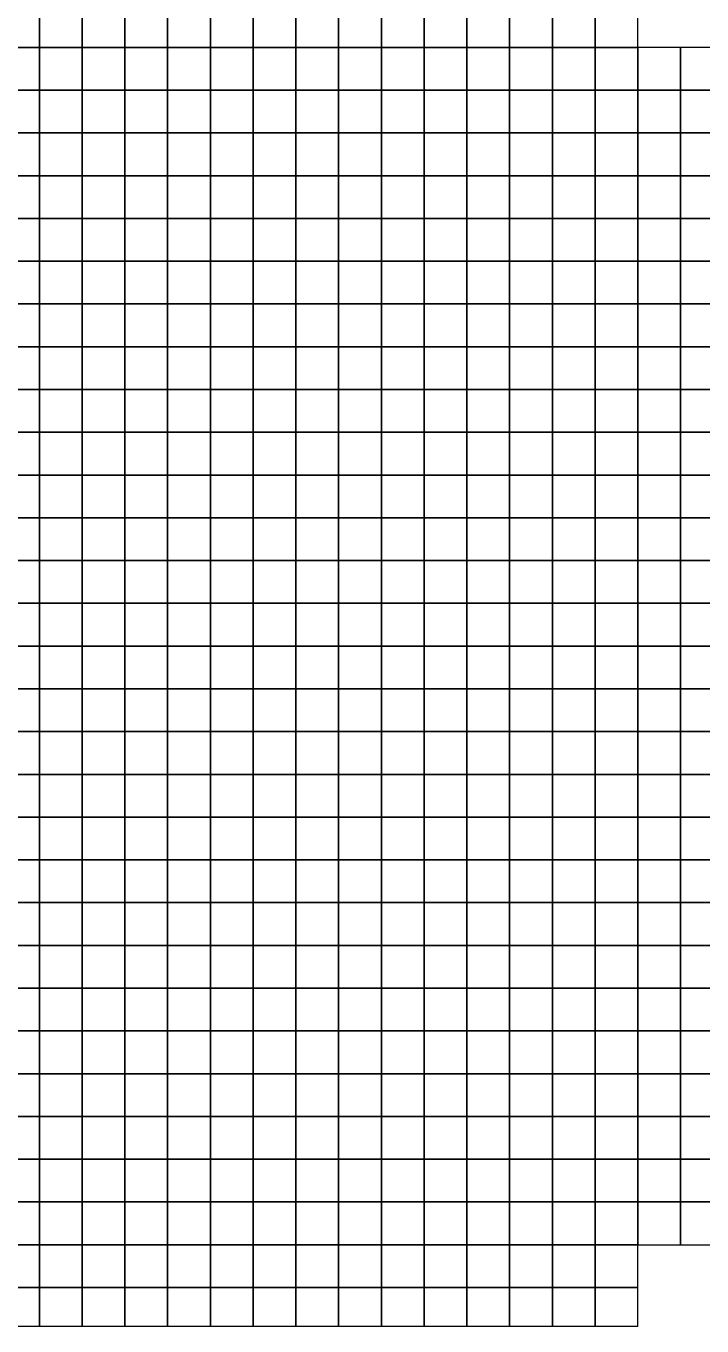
# Model space of a CAD drawing. Extents: x -2.8 to 74.5, y -0.2 to 18.4.
# Drawn here: x 2.91 to 6.07, y -0.18 to 5.9 of the extents above; entities that cross this region are included whole.
import ezdxf

# ---------------------------------------------------------------- set-up
doc = ezdxf.new("R2010")
doc.units = 0
doc.header["$MEASUREMENT"] = 0
doc.layers.add('layer_elements', color=7, linetype='Continuous')

msp = doc.modelspace()

# ---------------------------------------------------------------- linework, layer by layer
at = {"layer": 'layer_elements', "color": 171, "true_color": 0x8080ff}
for points in [[(2.77, 5.8), (2.97, 5.8), (2.97, 6), (2.77, 6)], [(2.97, 5.8), (3.17, 5.8), (3.17, 6), (2.97, 6)], [(3.17, 5.8), (3.37, 5.8), (3.37, 6), (3.17, 6)], [(3.37, 5.8), (3.57, 5.8), (3.57, 6), (3.37, 6)], [(3.57, 5.8), (3.77, 5.8), (3.77, 6), (3.57, 6)], [(3.77, 5.8), (3.97, 5.8), (3.97, 6), (3.77, 6)], [(3.97, 5.8), (4.17, 5.8), (4.17, 6), (3.97, 6)], [(4.17, 5.8), (4.37, 5.8), (4.37, 6), (4.17, 6)], [(4.37, 5.8), (4.57, 5.8), (4.57, 6), (4.37, 6)], [(4.57, 5.8), (4.77, 5.8), (4.77, 6), (4.57, 6)], [(4.77, 5.8), (4.97, 5.8), (4.97, 6), (4.77, 6)], [(4.97, 5.8), (5.17, 5.8), (5.17, 6), (4.97, 6)], [(5.17, 5.8), (5.37, 5.8), (5.37, 6), (5.17, 6)], [(5.37, 5.8), (5.57, 5.8, 0), (5.57, 6, 0), (5.37, 6)], [(5.57, 5.8, 0), (5.77, 5.8), (5.77, 6), (5.57, 6, 0)], [(2.77, 5.6), (2.97, 5.6), (2.97, 5.8), (2.77, 5.8)], [(2.97, 5.6), (3.17, 5.6), (3.17, 5.8), (2.97, 5.8)], [(3.17, 5.6), (3.37, 5.6), (3.37, 5.8), (3.17, 5.8)], [(3.37, 5.6), (3.57, 5.6), (3.57, 5.8), (3.37, 5.8)], [(3.57, 5.6), (3.77, 5.6), (3.77, 5.8), (3.57, 5.8)], [(3.77, 5.6), (3.97, 5.6), (3.97, 5.8), (3.77, 5.8)], [(3.97, 5.6), (4.17, 5.6), (4.17, 5.8), (3.97, 5.8)], [(4.17, 5.6), (4.37, 5.6), (4.37, 5.8), (4.17, 5.8)], [(4.37, 5.6), (4.57, 5.6), (4.57, 5.8), (4.37, 5.8)], [(4.57, 5.6), (4.77, 5.6), (4.77, 5.8), (4.57, 5.8)], [(4.77, 5.6), (4.97, 5.6), (4.97, 5.8), (4.77, 5.8)], [(4.97, 5.6), (5.17, 5.6), (5.17, 5.8), (4.97, 5.8)], [(5.17, 5.6), (5.37, 5.6), (5.37, 5.8), (5.17, 5.8)], [(5.97, 5.6, 0), (6.17, 5.6, 0), (6.17, 5.8), (5.97, 5.8)], [(2.77, 5.4), (2.97, 5.4), (2.97, 5.6), (2.77, 5.6)], [(2.97, 5.4), (3.17, 5.4), (3.17, 5.6), (2.97, 5.6)], [(3.17, 5.4), (3.37, 5.4), (3.37, 5.6), (3.17, 5.6)], [(3.37, 5.4), (3.57, 5.4), (3.57, 5.6), (3.37, 5.6)], [(3.57, 5.4), (3.77, 5.4), (3.77, 5.6), (3.57, 5.6)], [(3.77, 5.4), (3.97, 5.4), (3.97, 5.6), (3.77, 5.6)], [(3.97, 5.4), (4.17, 5.4), (4.17, 5.6), (3.97, 5.6)], [(4.17, 5.4), (4.37, 5.4), (4.37, 5.6), (4.17, 5.6)], [(4.37, 5.4), (4.57, 5.4), (4.57, 5.6), (4.37, 5.6)], [(4.57, 5.4), (4.77, 5.4), (4.77, 5.6), (4.57, 5.6)], [(4.77, 5.4), (4.97, 5.4), (4.97, 5.6), (4.77, 5.6)], [(4.97, 5.4), (5.17, 5.4), (5.17, 5.6), (4.97, 5.6)], [(5.77, 5.4), (5.97, 5.4), (5.97, 5.6, 0), (5.77, 5.6, 0)], [(5.97, 5.4), (6.17, 5.4), (6.17, 5.6, 0), (5.97, 5.6, 0)], [(2.77, 5.2), (2.97, 5.2), (2.97, 5.4), (2.77, 5.4)], [(2.97, 5.2), (3.17, 5.2), (3.17, 5.4), (2.97, 5.4)], [(3.17, 5.2), (3.37, 5.2), (3.37, 5.4), (3.17, 5.4)], [(3.37, 5.2), (3.57, 5.2), (3.57, 5.4), (3.37, 5.4)], [(3.57, 5.2), (3.77, 5.2), (3.77, 5.4), (3.57, 5.4)], [(3.77, 5.2), (3.97, 5.2), (3.97, 5.4), (3.77, 5.4)], [(3.97, 5.2), (4.17, 5.2), (4.17, 5.4), (3.97, 5.4)], [(4.17, 5.2), (4.37, 5.2), (4.37, 5.4), (4.17, 5.4)], [(4.37, 5.2), (4.57, 5.2), (4.57, 5.4), (4.37, 5.4)], [(4.57, 5.2), (4.77, 5.2), (4.77, 5.4), (4.57, 5.4)], [(4.77, 5.2), (4.97, 5.2), (4.97, 5.4), (4.77, 5.4)], [(4.97, 5.2), (5.17, 5.2), (5.17, 5.4), (4.97, 5.4)], [(5.17, 5.2), (5.37, 5.2), (5.37, 5.4), (5.17, 5.4)], [(5.37, 5.2), (5.57, 5.2), (5.57, 5.4), (5.37, 5.4)], [(5.57, 5.2), (5.77, 5.2), (5.77, 5.4), (5.57, 5.4)], [(5.77, 5.2), (5.97, 5.2), (5.97, 5.4), (5.77, 5.4)], [(5.97, 5.2), (6.17, 5.2), (6.17, 5.4), (5.97, 5.4)], [(2.77, 5), (2.97, 5), (2.97, 5.2), (2.77, 5.2)], [(2.97, 5), (3.17, 5), (3.17, 5.2), (2.97, 5.2)], [(3.17, 5), (3.37, 5), (3.37, 5.2), (3.17, 5.2)], [(3.37, 5), (3.57, 5), (3.57, 5.2), (3.37, 5.2)], [(3.57, 5), (3.77, 5), (3.77, 5.2), (3.57, 5.2)], [(3.77, 5), (3.97, 5), (3.97, 5.2), (3.77, 5.2)], [(3.97, 5), (4.17, 5), (4.17, 5.2), (3.97, 5.2)], [(4.17, 5), (4.37, 5), (4.37, 5.2), (4.17, 5.2)], [(4.37, 5), (4.57, 5), (4.57, 5.2), (4.37, 5.2)], [(4.57, 5), (4.77, 5), (4.77, 5.2), (4.57, 5.2)], [(4.77, 5), (4.97, 5), (4.97, 5.2), (4.77, 5.2)], [(4.97, 5), (5.17, 5), (5.17, 5.2), (4.97, 5.2)], [(5.17, 5), (5.37, 5), (5.37, 5.2), (5.17, 5.2)], [(5.37, 5), (5.57, 5), (5.57, 5.2), (5.37, 5.2)], [(5.57, 5), (5.77, 5), (5.77, 5.2), (5.57, 5.2)], [(5.77, 5), (5.97, 5), (5.97, 5.2), (5.77, 5.2)], [(5.97, 5), (6.17, 5), (6.17, 5.2), (5.97, 5.2)], [(2.77, 4.8), (2.97, 4.8), (2.97, 5), (2.77, 5)], [(2.97, 4.8), (3.17, 4.8), (3.17, 5), (2.97, 5)], [(3.17, 4.8), (3.37, 4.8), (3.37, 5), (3.17, 5)], [(3.37, 4.8), (3.57, 4.8), (3.57, 5), (3.37, 5)], [(3.57, 4.8), (3.77, 4.8), (3.77, 5), (3.57, 5)], [(3.77, 4.8), (3.97, 4.8), (3.97, 5), (3.77, 5)], [(3.97, 4.8), (4.17, 4.8), (4.17, 5), (3.97, 5)], [(4.17, 4.8), (4.37, 4.8), (4.37, 5), (4.17, 5)], [(4.37, 4.8), (4.57, 4.8), (4.57, 5), (4.37, 5)], [(4.57, 4.8), (4.77, 4.8), (4.77, 5), (4.57, 5)], [(4.77, 4.8), (4.97, 4.8), (4.97, 5), (4.77, 5)], [(4.97, 4.8), (5.17, 4.8), (5.17, 5), (4.97, 5)], [(5.17, 4.8), (5.37, 4.8), (5.37, 5), (5.17, 5)], [(5.37, 4.8), (5.57, 4.8), (5.57, 5), (5.37, 5)], [(5.57, 4.8), (5.77, 4.8), (5.77, 5), (5.57, 5)], [(5.77, 4.8), (5.97, 4.8), (5.97, 5), (5.77, 5)], [(5.97, 4.8), (6.17, 4.8), (6.17, 5), (5.97, 5)], [(2.77, 4.6), (2.97, 4.6), (2.97, 4.8), (2.77, 4.8)], [(2.97, 4.6), (3.17, 4.6), (3.17, 4.8), (2.97, 4.8)], [(3.17, 4.6), (3.37, 4.6), (3.37, 4.8), (3.17, 4.8)], [(3.37, 4.6), (3.57, 4.6), (3.57, 4.8), (3.37, 4.8)], [(3.57, 4.6), (3.77, 4.6), (3.77, 4.8), (3.57, 4.8)], [(3.77, 4.6), (3.97, 4.6), (3.97, 4.8), (3.77, 4.8)], [(3.97, 4.6), (4.17, 4.6), (4.17, 4.8), (3.97, 4.8)], [(4.17, 4.6), (4.37, 4.6), (4.37, 4.8), (4.17, 4.8)], [(4.37, 4.6), (4.57, 4.6), (4.57, 4.8), (4.37, 4.8)], [(4.57, 4.6), (4.77, 4.6), (4.77, 4.8), (4.57, 4.8)], [(4.77, 4.6), (4.97, 4.6), (4.97, 4.8), (4.77, 4.8)], [(4.97, 4.6), (5.17, 4.6), (5.17, 4.8), (4.97, 4.8)], [(5.17, 4.6), (5.37, 4.6), (5.37, 4.8), (5.17, 4.8)], [(5.37, 4.6), (5.57, 4.6), (5.57, 4.8), (5.37, 4.8)], [(5.57, 4.6), (5.77, 4.6), (5.77, 4.8), (5.57, 4.8)], [(5.77, 4.6), (5.97, 4.6), (5.97, 4.8), (5.77, 4.8)], [(5.97, 4.6), (6.17, 4.6), (6.17, 4.8), (5.97, 4.8)], [(2.77, 4.4), (2.97, 4.4), (2.97, 4.6), (2.77, 4.6)], [(2.97, 4.4), (3.17, 4.4), (3.17, 4.6), (2.97, 4.6)], [(3.17, 4.4), (3.37, 4.4), (3.37, 4.6), (3.17, 4.6)], [(3.37, 4.4), (3.57, 4.4), (3.57, 4.6), (3.37, 4.6)], [(3.57, 4.4), (3.77, 4.4), (3.77, 4.6), (3.57, 4.6)], [(3.77, 4.4), (3.97, 4.4), (3.97, 4.6), (3.77, 4.6)], [(3.97, 4.4), (4.17, 4.4), (4.17, 4.6), (3.97, 4.6)], [(4.17, 4.4), (4.37, 4.4), (4.37, 4.6), (4.17, 4.6)], [(4.37, 4.4), (4.57, 4.4), (4.57, 4.6), (4.37, 4.6)], [(4.57, 4.4), (4.77, 4.4), (4.77, 4.6), (4.57, 4.6)], [(4.77, 4.4), (4.97, 4.4), (4.97, 4.6), (4.77, 4.6)], [(4.97, 4.4), (5.17, 4.4), (5.17, 4.6), (4.97, 4.6)], [(5.17, 4.4), (5.37, 4.4), (5.37, 4.6), (5.17, 4.6)], [(5.37, 4.4), (5.57, 4.4), (5.57, 4.6), (5.37, 4.6)], [(5.57, 4.4), (5.77, 4.4), (5.77, 4.6), (5.57, 4.6)], [(5.77, 4.4), (5.97, 4.4), (5.97, 4.6), (5.77, 4.6)], [(5.97, 4.4), (6.17, 4.4), (6.17, 4.6), (5.97, 4.6)], [(2.77, 4.2), (2.97, 4.2), (2.97, 4.4), (2.77, 4.4)], [(2.97, 4.2), (3.17, 4.2), (3.17, 4.4), (2.97, 4.4)], [(3.17, 4.2), (3.37, 4.2), (3.37, 4.4), (3.17, 4.4)], [(3.37, 4.2), (3.57, 4.2), (3.57, 4.4), (3.37, 4.4)], [(3.57, 4.2), (3.77, 4.2), (3.77, 4.4), (3.57, 4.4)], [(3.77, 4.2), (3.97, 4.2), (3.97, 4.4), (3.77, 4.4)], [(3.97, 4.2), (4.17, 4.2), (4.17, 4.4), (3.97, 4.4)], [(4.17, 4.2), (4.37, 4.2), (4.37, 4.4), (4.17, 4.4)], [(4.37, 4.2), (4.57, 4.2), (4.57, 4.4), (4.37, 4.4)], [(4.57, 4.2), (4.77, 4.2), (4.77, 4.4), (4.57, 4.4)], [(4.77, 4.2), (4.97, 4.2), (4.97, 4.4), (4.77, 4.4)], [(4.97, 4.2), (5.17, 4.2), (5.17, 4.4), (4.97, 4.4)], [(5.17, 4.2), (5.37, 4.2), (5.37, 4.4), (5.17, 4.4)], [(5.37, 4.2), (5.57, 4.2), (5.57, 4.4), (5.37, 4.4)], [(5.57, 4.2), (5.77, 4.2), (5.77, 4.4), (5.57, 4.4)], [(5.77, 4.2), (5.97, 4.2), (5.97, 4.4), (5.77, 4.4)], [(5.97, 4.2), (6.17, 4.2), (6.17, 4.4), (5.97, 4.4)], [(2.77, 4), (2.97, 4), (2.97, 4.2), (2.77, 4.2)], [(2.97, 4), (3.17, 4), (3.17, 4.2), (2.97, 4.2)], [(3.17, 4), (3.37, 4), (3.37, 4.2), (3.17, 4.2)], [(3.37, 4), (3.57, 4), (3.57, 4.2), (3.37, 4.2)], [(3.57, 4), (3.77, 4), (3.77, 4.2), (3.57, 4.2)], [(3.77, 4), (3.97, 4), (3.97, 4.2), (3.77, 4.2)], [(3.97, 4), (4.17, 4), (4.17, 4.2), (3.97, 4.2)], [(4.17, 4), (4.37, 4), (4.37, 4.2), (4.17, 4.2)], [(4.37, 4), (4.57, 4), (4.57, 4.2), (4.37, 4.2)], [(4.57, 4), (4.77, 4), (4.77, 4.2), (4.57, 4.2)], [(4.77, 4), (4.97, 4), (4.97, 4.2), (4.77, 4.2)], [(4.97, 4), (5.17, 4), (5.17, 4.2), (4.97, 4.2)], [(5.17, 4), (5.37, 4), (5.37, 4.2), (5.17, 4.2)], [(5.37, 4), (5.57, 4), (5.57, 4.2), (5.37, 4.2)], [(5.57, 4), (5.77, 4), (5.77, 4.2), (5.57, 4.2)], [(5.77, 4), (5.97, 4), (5.97, 4.2), (5.77, 4.2)], [(5.97, 4), (6.17, 4), (6.17, 4.2), (5.97, 4.2)], [(2.77, 3.8), (2.97, 3.8), (2.97, 4), (2.77, 4)], [(2.97, 3.8), (3.17, 3.8), (3.17, 4), (2.97, 4)], [(3.17, 3.8), (3.37, 3.8), (3.37, 4), (3.17, 4)], [(3.37, 3.8), (3.57, 3.8), (3.57, 4), (3.37, 4)], [(3.57, 3.8), (3.77, 3.8), (3.77, 4), (3.57, 4)], [(3.77, 3.8), (3.97, 3.8), (3.97, 4), (3.77, 4)], [(3.97, 3.8), (4.17, 3.8), (4.17, 4), (3.97, 4)], [(4.17, 3.8), (4.37, 3.8), (4.37, 4), (4.17, 4)], [(4.37, 3.8), (4.57, 3.8), (4.57, 4), (4.37, 4)], [(4.57, 3.8), (4.77, 3.8), (4.77, 4), (4.57, 4)], [(4.77, 3.8), (4.97, 3.8), (4.97, 4), (4.77, 4)], [(4.97, 3.8), (5.17, 3.8), (5.17, 4), (4.97, 4)], [(5.17, 3.8), (5.37, 3.8), (5.37, 4), (5.17, 4)], [(5.37, 3.8), (5.57, 3.8), (5.57, 4), (5.37, 4)], [(5.57, 3.8), (5.77, 3.8), (5.77, 4), (5.57, 4)], [(5.77, 3.8), (5.97, 3.8), (5.97, 4), (5.77, 4)], [(5.97, 3.8), (6.17, 3.8), (6.17, 4), (5.97, 4)], [(2.77, 3.6), (2.97, 3.6), (2.97, 3.8), (2.77, 3.8)], [(2.97, 3.6), (3.17, 3.6), (3.17, 3.8), (2.97, 3.8)], [(3.17, 3.6), (3.37, 3.6), (3.37, 3.8), (3.17, 3.8)], [(3.37, 3.6), (3.57, 3.6), (3.57, 3.8), (3.37, 3.8)], [(3.57, 3.6), (3.77, 3.6), (3.77, 3.8), (3.57, 3.8)], [(3.77, 3.6), (3.97, 3.6), (3.97, 3.8), (3.77, 3.8)], [(3.97, 3.6), (4.17, 3.6), (4.17, 3.8), (3.97, 3.8)], [(4.17, 3.6), (4.37, 3.6), (4.37, 3.8), (4.17, 3.8)], [(4.37, 3.6), (4.57, 3.6), (4.57, 3.8), (4.37, 3.8)], [(4.57, 3.6), (4.77, 3.6), (4.77, 3.8), (4.57, 3.8)], [(4.77, 3.6), (4.97, 3.6), (4.97, 3.8), (4.77, 3.8)], [(4.97, 3.6), (5.17, 3.6), (5.17, 3.8), (4.97, 3.8)], [(5.17, 3.6), (5.37, 3.6), (5.37, 3.8), (5.17, 3.8)], [(5.37, 3.6), (5.57, 3.6), (5.57, 3.8), (5.37, 3.8)], [(5.57, 3.6), (5.77, 3.6), (5.77, 3.8), (5.57, 3.8)], [(5.77, 3.6), (5.97, 3.6), (5.97, 3.8), (5.77, 3.8)], [(5.97, 3.6), (6.17, 3.6), (6.17, 3.8), (5.97, 3.8)], [(2.77, 3.4), (2.97, 3.4), (2.97, 3.6), (2.77, 3.6)], [(2.97, 3.4), (3.17, 3.4), (3.17, 3.6), (2.97, 3.6)], [(3.17, 3.4), (3.37, 3.4), (3.37, 3.6), (3.17, 3.6)], [(3.37, 3.4), (3.57, 3.4), (3.57, 3.6), (3.37, 3.6)], [(3.57, 3.4), (3.77, 3.4), (3.77, 3.6), (3.57, 3.6)], [(3.77, 3.4), (3.97, 3.4), (3.97, 3.6), (3.77, 3.6)], [(3.97, 3.4), (4.17, 3.4), (4.17, 3.6), (3.97, 3.6)], [(4.17, 3.4), (4.37, 3.4), (4.37, 3.6), (4.17, 3.6)], [(4.37, 3.4), (4.57, 3.4), (4.57, 3.6), (4.37, 3.6)], [(4.57, 3.4), (4.77, 3.4), (4.77, 3.6), (4.57, 3.6)], [(4.77, 3.4), (4.97, 3.4), (4.97, 3.6), (4.77, 3.6)], [(4.97, 3.4), (5.17, 3.4), (5.17, 3.6), (4.97, 3.6)], [(5.17, 3.4), (5.37, 3.4), (5.37, 3.6), (5.17, 3.6)], [(5.37, 3.4), (5.57, 3.4), (5.57, 3.6), (5.37, 3.6)], [(5.57, 3.4), (5.77, 3.4), (5.77, 3.6), (5.57, 3.6)], [(5.77, 3.4), (5.97, 3.4), (5.97, 3.6), (5.77, 3.6)], [(5.97, 3.4), (6.17, 3.4), (6.17, 3.6), (5.97, 3.6)], [(2.77, 3.2), (2.97, 3.2), (2.97, 3.4), (2.77, 3.4)], [(2.97, 3.2), (3.17, 3.2), (3.17, 3.4), (2.97, 3.4)], [(3.17, 3.2), (3.37, 3.2), (3.37, 3.4), (3.17, 3.4)], [(3.37, 3.2), (3.57, 3.2), (3.57, 3.4), (3.37, 3.4)], [(3.57, 3.2), (3.77, 3.2), (3.77, 3.4), (3.57, 3.4)], [(3.77, 3.2), (3.97, 3.2), (3.97, 3.4), (3.77, 3.4)], [(3.97, 3.2), (4.17, 3.2), (4.17, 3.4), (3.97, 3.4)], [(4.17, 3.2), (4.37, 3.2), (4.37, 3.4), (4.17, 3.4)], [(4.37, 3.2), (4.57, 3.2), (4.57, 3.4), (4.37, 3.4)], [(4.57, 3.2), (4.77, 3.2), (4.77, 3.4), (4.57, 3.4)], [(4.77, 3.2), (4.97, 3.2), (4.97, 3.4), (4.77, 3.4)], [(4.97, 3.2), (5.17, 3.2), (5.17, 3.4), (4.97, 3.4)], [(5.17, 3.2), (5.37, 3.2), (5.37, 3.4), (5.17, 3.4)], [(5.37, 3.2), (5.57, 3.2), (5.57, 3.4), (5.37, 3.4)], [(5.57, 3.2), (5.77, 3.2), (5.77, 3.4), (5.57, 3.4)], [(5.77, 3.2), (5.97, 3.2), (5.97, 3.4), (5.77, 3.4)], [(5.97, 3.2), (6.17, 3.2), (6.17, 3.4), (5.97, 3.4)], [(2.77, 3), (2.97, 3), (2.97, 3.2), (2.77, 3.2)], [(2.97, 3), (3.17, 3), (3.17, 3.2), (2.97, 3.2)], [(3.17, 3), (3.37, 3), (3.37, 3.2), (3.17, 3.2)], [(3.37, 3), (3.57, 3), (3.57, 3.2), (3.37, 3.2)], [(3.57, 3), (3.77, 3), (3.77, 3.2), (3.57, 3.2)], [(3.77, 3), (3.97, 3), (3.97, 3.2), (3.77, 3.2)], [(3.97, 3), (4.17, 3), (4.17, 3.2), (3.97, 3.2)], [(4.17, 3), (4.37, 3), (4.37, 3.2), (4.17, 3.2)], [(4.37, 3), (4.57, 3), (4.57, 3.2), (4.37, 3.2)], [(4.57, 3), (4.77, 3), (4.77, 3.2), (4.57, 3.2)], [(4.77, 3), (4.97, 3), (4.97, 3.2), (4.77, 3.2)], [(4.97, 3), (5.17, 3), (5.17, 3.2), (4.97, 3.2)], [(5.17, 3), (5.37, 3), (5.37, 3.2), (5.17, 3.2)], [(5.37, 3), (5.57, 3), (5.57, 3.2), (5.37, 3.2)], [(5.57, 3), (5.77, 3), (5.77, 3.2), (5.57, 3.2)], [(5.77, 3), (5.97, 3), (5.97, 3.2), (5.77, 3.2)], [(5.97, 3), (6.17, 3), (6.17, 3.2), (5.97, 3.2)], [(2.77, 2.8), (2.97, 2.8), (2.97, 3), (2.77, 3)], [(2.97, 2.8), (3.17, 2.8), (3.17, 3), (2.97, 3)], [(3.17, 2.8), (3.37, 2.8), (3.37, 3), (3.17, 3)], [(3.37, 2.8), (3.57, 2.8), (3.57, 3), (3.37, 3)], [(3.57, 2.8), (3.77, 2.8), (3.77, 3), (3.57, 3)], [(3.77, 2.8), (3.97, 2.8), (3.97, 3), (3.77, 3)], [(3.97, 2.8), (4.17, 2.8), (4.17, 3), (3.97, 3)], [(4.17, 2.8), (4.37, 2.8), (4.37, 3), (4.17, 3)], [(4.37, 2.8), (4.57, 2.8), (4.57, 3), (4.37, 3)], [(4.57, 2.8), (4.77, 2.8), (4.77, 3), (4.57, 3)], [(4.77, 2.8), (4.97, 2.8), (4.97, 3), (4.77, 3)], [(4.97, 2.8), (5.17, 2.8), (5.17, 3), (4.97, 3)], [(5.17, 2.8), (5.37, 2.8), (5.37, 3), (5.17, 3)], [(5.37, 2.8), (5.57, 2.8), (5.57, 3), (5.37, 3)], [(5.57, 2.8), (5.77, 2.8), (5.77, 3), (5.57, 3)], [(5.77, 2.8), (5.97, 2.8), (5.97, 3), (5.77, 3)], [(5.97, 2.8), (6.17, 2.8), (6.17, 3), (5.97, 3)], [(2.77, 2.6), (2.97, 2.6), (2.97, 2.8), (2.77, 2.8)], [(2.97, 2.6), (3.17, 2.6), (3.17, 2.8), (2.97, 2.8)], [(3.17, 2.6), (3.37, 2.6), (3.37, 2.8), (3.17, 2.8)], [(3.37, 2.6), (3.57, 2.6), (3.57, 2.8), (3.37, 2.8)], [(3.57, 2.6), (3.77, 2.6), (3.77, 2.8), (3.57, 2.8)], [(3.77, 2.6), (3.97, 2.6), (3.97, 2.8), (3.77, 2.8)], [(3.97, 2.6), (4.17, 2.6), (4.17, 2.8), (3.97, 2.8)], [(4.17, 2.6), (4.37, 2.6), (4.37, 2.8), (4.17, 2.8)], [(4.37, 2.6), (4.57, 2.6), (4.57, 2.8), (4.37, 2.8)], [(4.57, 2.6), (4.77, 2.6), (4.77, 2.8), (4.57, 2.8)], [(4.77, 2.6), (4.97, 2.6), (4.97, 2.8), (4.77, 2.8)], [(4.97, 2.6), (5.17, 2.6), (5.17, 2.8), (4.97, 2.8)], [(5.17, 2.6), (5.37, 2.6), (5.37, 2.8), (5.17, 2.8)], [(5.37, 2.6), (5.57, 2.6), (5.57, 2.8), (5.37, 2.8)], [(5.57, 2.6), (5.77, 2.6), (5.77, 2.8), (5.57, 2.8)], [(5.77, 2.6), (5.97, 2.6), (5.97, 2.8), (5.77, 2.8)], [(5.97, 2.6), (6.17, 2.6), (6.17, 2.8), (5.97, 2.8)], [(2.77, 2.4), (2.97, 2.4), (2.97, 2.6), (2.77, 2.6)], [(2.97, 2.4), (3.17, 2.4), (3.17, 2.6), (2.97, 2.6)], [(3.17, 2.4), (3.37, 2.4), (3.37, 2.6), (3.17, 2.6)], [(3.37, 2.4), (3.57, 2.4), (3.57, 2.6), (3.37, 2.6)], [(3.57, 2.4), (3.77, 2.4), (3.77, 2.6), (3.57, 2.6)], [(3.77, 2.4), (3.97, 2.4), (3.97, 2.6), (3.77, 2.6)], [(3.97, 2.4), (4.17, 2.4), (4.17, 2.6), (3.97, 2.6)], [(4.17, 2.4), (4.37, 2.4), (4.37, 2.6), (4.17, 2.6)], [(4.37, 2.4), (4.57, 2.4), (4.57, 2.6), (4.37, 2.6)], [(4.57, 2.4), (4.77, 2.4), (4.77, 2.6), (4.57, 2.6)], [(4.77, 2.4), (4.97, 2.4), (4.97, 2.6), (4.77, 2.6)], [(4.97, 2.4), (5.17, 2.4), (5.17, 2.6), (4.97, 2.6)], [(5.17, 2.4), (5.37, 2.4), (5.37, 2.6), (5.17, 2.6)], [(5.37, 2.4), (5.57, 2.4), (5.57, 2.6), (5.37, 2.6)], [(5.57, 2.4), (5.77, 2.4), (5.77, 2.6), (5.57, 2.6)], [(5.77, 2.4), (5.97, 2.4), (5.97, 2.6), (5.77, 2.6)], [(5.97, 2.4), (6.17, 2.4), (6.17, 2.6), (5.97, 2.6)], [(2.77, 2.2), (2.97, 2.2), (2.97, 2.4), (2.77, 2.4)], [(2.97, 2.2), (3.17, 2.2), (3.17, 2.4), (2.97, 2.4)], [(3.17, 2.2), (3.37, 2.2), (3.37, 2.4), (3.17, 2.4)], [(3.37, 2.2), (3.57, 2.2), (3.57, 2.4), (3.37, 2.4)], [(3.57, 2.2), (3.77, 2.2), (3.77, 2.4), (3.57, 2.4)], [(3.77, 2.2), (3.97, 2.2), (3.97, 2.4), (3.77, 2.4)], [(3.97, 2.2), (4.17, 2.2), (4.17, 2.4), (3.97, 2.4)], [(4.17, 2.2), (4.37, 2.2), (4.37, 2.4), (4.17, 2.4)], [(4.37, 2.2), (4.57, 2.2), (4.57, 2.4), (4.37, 2.4)], [(4.57, 2.2), (4.77, 2.2), (4.77, 2.4), (4.57, 2.4)], [(4.77, 2.2), (4.97, 2.2), (4.97, 2.4), (4.77, 2.4)], [(4.97, 2.2), (5.17, 2.2), (5.17, 2.4), (4.97, 2.4)], [(5.17, 2.2), (5.37, 2.2), (5.37, 2.4), (5.17, 2.4)], [(5.37, 2.2), (5.57, 2.2), (5.57, 2.4), (5.37, 2.4)], [(5.57, 2.2), (5.77, 2.2), (5.77, 2.4), (5.57, 2.4)], [(5.77, 2.2), (5.97, 2.2), (5.97, 2.4), (5.77, 2.4)], [(5.97, 2.2), (6.17, 2.2), (6.17, 2.4), (5.97, 2.4)], [(2.77, 2), (2.97, 2), (2.97, 2.2), (2.77, 2.2)], [(2.97, 2), (3.17, 2), (3.17, 2.2), (2.97, 2.2)], [(3.17, 2), (3.37, 2), (3.37, 2.2), (3.17, 2.2)], [(3.37, 2), (3.57, 2), (3.57, 2.2), (3.37, 2.2)], [(3.57, 2), (3.77, 2), (3.77, 2.2), (3.57, 2.2)], [(3.77, 2), (3.97, 2), (3.97, 2.2), (3.77, 2.2)], [(3.97, 2), (4.17, 2), (4.17, 2.2), (3.97, 2.2)], [(4.17, 2), (4.37, 2), (4.37, 2.2), (4.17, 2.2)], [(4.37, 2), (4.57, 2), (4.57, 2.2), (4.37, 2.2)], [(4.57, 2), (4.77, 2), (4.77, 2.2), (4.57, 2.2)], [(4.77, 2), (4.97, 2), (4.97, 2.2), (4.77, 2.2)], [(4.97, 2), (5.17, 2), (5.17, 2.2), (4.97, 2.2)], [(5.17, 2), (5.37, 2), (5.37, 2.2), (5.17, 2.2)], [(5.37, 2), (5.57, 2), (5.57, 2.2), (5.37, 2.2)], [(5.57, 2), (5.77, 2), (5.77, 2.2), (5.57, 2.2)], [(5.77, 2), (5.97, 2), (5.97, 2.2), (5.77, 2.2)], [(5.97, 2), (6.17, 2), (6.17, 2.2), (5.97, 2.2)], [(2.77, 1.8), (2.97, 1.8), (2.97, 2), (2.77, 2)], [(2.97, 1.8), (3.17, 1.8), (3.17, 2), (2.97, 2)], [(3.17, 1.8), (3.37, 1.8), (3.37, 2), (3.17, 2)], [(3.37, 1.8), (3.57, 1.8), (3.57, 2), (3.37, 2)], [(3.57, 1.8), (3.77, 1.8), (3.77, 2), (3.57, 2)], [(3.77, 1.8), (3.97, 1.8), (3.97, 2), (3.77, 2)], [(3.97, 1.8), (4.17, 1.8), (4.17, 2), (3.97, 2)], [(4.17, 1.8), (4.37, 1.8), (4.37, 2), (4.17, 2)], [(4.37, 1.8), (4.57, 1.8), (4.57, 2), (4.37, 2)], [(4.57, 1.8), (4.77, 1.8), (4.77, 2), (4.57, 2)], [(4.77, 1.8), (4.97, 1.8), (4.97, 2), (4.77, 2)], [(4.97, 1.8), (5.17, 1.8), (5.17, 2), (4.97, 2)], [(5.17, 1.8), (5.37, 1.8), (5.37, 2), (5.17, 2)], [(5.37, 1.8), (5.57, 1.8), (5.57, 2), (5.37, 2)], [(5.57, 1.8), (5.77, 1.8), (5.77, 2), (5.57, 2)], [(5.77, 1.8), (5.97, 1.8), (5.97, 2), (5.77, 2)], [(5.97, 1.8), (6.17, 1.8), (6.17, 2), (5.97, 2)], [(2.77, 1.6), (2.97, 1.6), (2.97, 1.8), (2.77, 1.8)], [(2.97, 1.6), (3.17, 1.6), (3.17, 1.8), (2.97, 1.8)], [(3.17, 1.6), (3.37, 1.6), (3.37, 1.8), (3.17, 1.8)], [(3.37, 1.6), (3.57, 1.6), (3.57, 1.8), (3.37, 1.8)], [(3.57, 1.6), (3.77, 1.6), (3.77, 1.8), (3.57, 1.8)], [(3.77, 1.6), (3.97, 1.6), (3.97, 1.8), (3.77, 1.8)], [(3.97, 1.6), (4.17, 1.6), (4.17, 1.8), (3.97, 1.8)], [(4.17, 1.6), (4.37, 1.6), (4.37, 1.8), (4.17, 1.8)], [(4.37, 1.6), (4.57, 1.6), (4.57, 1.8), (4.37, 1.8)], [(4.57, 1.6), (4.77, 1.6), (4.77, 1.8), (4.57, 1.8)], [(4.77, 1.6), (4.97, 1.6), (4.97, 1.8), (4.77, 1.8)], [(4.97, 1.6), (5.17, 1.6), (5.17, 1.8), (4.97, 1.8)], [(5.17, 1.6), (5.37, 1.6), (5.37, 1.8), (5.17, 1.8)], [(5.37, 1.6), (5.57, 1.6), (5.57, 1.8), (5.37, 1.8)], [(5.57, 1.6), (5.77, 1.6), (5.77, 1.8), (5.57, 1.8)], [(5.77, 1.6), (5.97, 1.6), (5.97, 1.8), (5.77, 1.8)], [(5.97, 1.6), (6.17, 1.6), (6.17, 1.8), (5.97, 1.8)], [(2.77, 1.4), (2.97, 1.4), (2.97, 1.6), (2.77, 1.6)], [(2.97, 1.4), (3.17, 1.4), (3.17, 1.6), (2.97, 1.6)], [(3.17, 1.4), (3.37, 1.4), (3.37, 1.6), (3.17, 1.6)], [(3.37, 1.4), (3.57, 1.4), (3.57, 1.6), (3.37, 1.6)], [(3.57, 1.4), (3.77, 1.4), (3.77, 1.6), (3.57, 1.6)], [(3.77, 1.4), (3.97, 1.4), (3.97, 1.6), (3.77, 1.6)], [(3.97, 1.4), (4.17, 1.4), (4.17, 1.6), (3.97, 1.6)], [(4.17, 1.4), (4.37, 1.4), (4.37, 1.6), (4.17, 1.6)], [(4.37, 1.4), (4.57, 1.4), (4.57, 1.6), (4.37, 1.6)], [(4.57, 1.4), (4.77, 1.4), (4.77, 1.6), (4.57, 1.6)], [(4.77, 1.4), (4.97, 1.4), (4.97, 1.6), (4.77, 1.6)], [(4.97, 1.4), (5.17, 1.4), (5.17, 1.6), (4.97, 1.6)], [(5.17, 1.4), (5.37, 1.4), (5.37, 1.6), (5.17, 1.6)], [(5.37, 1.4), (5.57, 1.4), (5.57, 1.6), (5.37, 1.6)], [(5.57, 1.4), (5.77, 1.4), (5.77, 1.6), (5.57, 1.6)], [(5.77, 1.4), (5.97, 1.4), (5.97, 1.6), (5.77, 1.6)], [(5.97, 1.4), (6.17, 1.4), (6.17, 1.6), (5.97, 1.6)], [(2.77, 1.2), (2.97, 1.2), (2.97, 1.4), (2.77, 1.4)], [(2.97, 1.2), (3.17, 1.2), (3.17, 1.4), (2.97, 1.4)], [(3.17, 1.2), (3.37, 1.2), (3.37, 1.4), (3.17, 1.4)], [(3.37, 1.2), (3.57, 1.2), (3.57, 1.4), (3.37, 1.4)], [(3.57, 1.2), (3.77, 1.2), (3.77, 1.4), (3.57, 1.4)], [(3.77, 1.2), (3.97, 1.2), (3.97, 1.4), (3.77, 1.4)], [(3.97, 1.2), (4.17, 1.2), (4.17, 1.4), (3.97, 1.4)], [(4.17, 1.2), (4.37, 1.2), (4.37, 1.4), (4.17, 1.4)], [(4.37, 1.2), (4.57, 1.2), (4.57, 1.4), (4.37, 1.4)], [(4.57, 1.2), (4.77, 1.2), (4.77, 1.4), (4.57, 1.4)], [(4.77, 1.2), (4.97, 1.2), (4.97, 1.4), (4.77, 1.4)], [(4.97, 1.2), (5.17, 1.2), (5.17, 1.4), (4.97, 1.4)], [(5.17, 1.2), (5.37, 1.2), (5.37, 1.4), (5.17, 1.4)], [(5.37, 1.2), (5.57, 1.2), (5.57, 1.4), (5.37, 1.4)], [(5.57, 1.2), (5.77, 1.2), (5.77, 1.4), (5.57, 1.4)], [(5.77, 1.2), (5.97, 1.2), (5.97, 1.4), (5.77, 1.4)], [(5.97, 1.2), (6.17, 1.2), (6.17, 1.4), (5.97, 1.4)], [(2.77, 1), (2.97, 1), (2.97, 1.2), (2.77, 1.2)], [(2.97, 1), (3.17, 1), (3.17, 1.2), (2.97, 1.2)], [(3.17, 1), (3.37, 1), (3.37, 1.2), (3.17, 1.2)], [(3.37, 1), (3.57, 1), (3.57, 1.2), (3.37, 1.2)], [(3.57, 1), (3.77, 1), (3.77, 1.2), (3.57, 1.2)], [(3.77, 1), (3.97, 1), (3.97, 1.2), (3.77, 1.2)], [(3.97, 1), (4.17, 1), (4.17, 1.2), (3.97, 1.2)], [(4.17, 1), (4.37, 1), (4.37, 1.2), (4.17, 1.2)], [(4.37, 1), (4.57, 1), (4.57, 1.2), (4.37, 1.2)], [(4.57, 1), (4.77, 1), (4.77, 1.2), (4.57, 1.2)], [(4.77, 1), (4.97, 1), (4.97, 1.2), (4.77, 1.2)], [(4.97, 1), (5.17, 1), (5.17, 1.2), (4.97, 1.2)], [(5.17, 1), (5.37, 1), (5.37, 1.2), (5.17, 1.2)], [(5.37, 1), (5.57, 1), (5.57, 1.2), (5.37, 1.2)], [(5.57, 1), (5.77, 1), (5.77, 1.2), (5.57, 1.2)], [(5.77, 1), (5.97, 1), (5.97, 1.2), (5.77, 1.2)], [(5.97, 1), (6.17, 1), (6.17, 1.2), (5.97, 1.2)], [(2.77, 0.8), (2.97, 0.8), (2.97, 1), (2.77, 1)], [(2.97, 0.8), (3.17, 0.8), (3.17, 1), (2.97, 1)], [(3.17, 0.8), (3.37, 0.8), (3.37, 1), (3.17, 1)], [(3.37, 0.8), (3.57, 0.8), (3.57, 1), (3.37, 1)], [(3.57, 0.8), (3.77, 0.8), (3.77, 1), (3.57, 1)], [(3.77, 0.8), (3.97, 0.8), (3.97, 1), (3.77, 1)], [(3.97, 0.8), (4.17, 0.8), (4.17, 1), (3.97, 1)], [(4.17, 0.8), (4.37, 0.8), (4.37, 1), (4.17, 1)], [(4.37, 0.8), (4.57, 0.8), (4.57, 1), (4.37, 1)], [(4.57, 0.8), (4.77, 0.8), (4.77, 1), (4.57, 1)], [(4.77, 0.8), (4.97, 0.8), (4.97, 1), (4.77, 1)], [(2.77, 0.6), (2.97, 0.6), (2.97, 0.8), (2.77, 0.8)], [(2.97, 0.6), (3.17, 0.6), (3.17, 0.8), (2.97, 0.8)], [(3.17, 0.6), (3.37, 0.6), (3.37, 0.8), (3.17, 0.8)], [(3.37, 0.6), (3.57, 0.6), (3.57, 0.8), (3.37, 0.8)], [(3.57, 0.6), (3.77, 0.6), (3.77, 0.8), (3.57, 0.8)], [(3.77, 0.6), (3.97, 0.6), (3.97, 0.8), (3.77, 0.8)], [(3.97, 0.6), (4.17, 0.6), (4.17, 0.8), (3.97, 0.8)], [(4.17, 0.6), (4.37, 0.6), (4.37, 0.8), (4.17, 0.8)], [(4.37, 0.6), (4.57, 0.6), (4.57, 0.8), (4.37, 0.8)], [(4.57, 0.6), (4.77, 0.6), (4.77, 0.8), (4.57, 0.8)], [(4.77, 0.6), (4.97, 0.6), (4.97, 0.8), (4.77, 0.8)], [(2.77, 0.4), (2.97, 0.4), (2.97, 0.6), (2.77, 0.6)], [(2.97, 0.4), (3.17, 0.4), (3.17, 0.6), (2.97, 0.6)], [(3.17, 0.4), (3.37, 0.4), (3.37, 0.6), (3.17, 0.6)], [(3.37, 0.4), (3.57, 0.4), (3.57, 0.6), (3.37, 0.6)], [(3.57, 0.4), (3.77, 0.4), (3.77, 0.6), (3.57, 0.6)], [(3.77, 0.4), (3.97, 0.4), (3.97, 0.6), (3.77, 0.6)], [(3.97, 0.4), (4.17, 0.4), (4.17, 0.6), (3.97, 0.6)], [(4.17, 0.4), (4.37, 0.4), (4.37, 0.6), (4.17, 0.6)], [(4.37, 0.4), (4.57, 0.4), (4.57, 0.6), (4.37, 0.6)], [(4.57, 0.4), (4.77, 0.4), (4.77, 0.6), (4.57, 0.6)], [(4.77, 0.4), (4.97, 0.4), (4.97, 0.6), (4.77, 0.6)], [(2.77, 0.2), (2.97, 0.2), (2.97, 0.4), (2.77, 0.4)], [(2.97, 0.2), (3.17, 0.2), (3.17, 0.4), (2.97, 0.4)], [(3.17, 0.2), (3.37, 0.2), (3.37, 0.4), (3.17, 0.4)], [(3.37, 0.2), (3.57, 0.2), (3.57, 0.4), (3.37, 0.4)], [(3.57, 0.2), (3.77, 0.2), (3.77, 0.4), (3.57, 0.4)], [(3.77, 0.2), (3.97, 0.2), (3.97, 0.4), (3.77, 0.4)], [(3.97, 0.2), (4.17, 0.2), (4.17, 0.4), (3.97, 0.4)], [(4.17, 0.2), (4.37, 0.2), (4.37, 0.4), (4.17, 0.4)], [(4.37, 0.2), (4.57, 0.2), (4.57, 0.4), (4.37, 0.4)], [(4.57, 0.2), (4.77, 0.2), (4.77, 0.4), (4.57, 0.4)], [(4.77, 0.2), (4.97, 0.2), (4.97, 0.4), (4.77, 0.4)], [(2.77, 0), (2.97, 0), (2.97, 0.2), (2.77, 0.2)], [(2.97, 0), (3.17, 0), (3.17, 0.2), (2.97, 0.2)], [(3.17, 0), (3.37, 0), (3.37, 0.2), (3.17, 0.2)], [(3.37, 0), (3.57, 0), (3.57, 0.2), (3.37, 0.2)], [(3.57, 0), (3.77, 0), (3.77, 0.2), (3.57, 0.2)], [(3.77, 0), (3.97, 0), (3.97, 0.2), (3.77, 0.2)], [(3.97, 0), (4.17, 0), (4.17, 0.2), (3.97, 0.2)], [(4.17, 0), (4.37, 0), (4.37, 0.2), (4.17, 0.2)], [(4.37, 0), (4.57, 0), (4.57, 0.2), (4.37, 0.2)], [(4.57, 0), (4.77, 0), (4.77, 0.2), (4.57, 0.2)], [(4.77, 0), (4.97, 0), (4.97, 0.2), (4.77, 0.2)], [(5.57, 0, 0), (5.77, 0), (5.77, 0.2), (5.57, 0.2, 0)], [(2.77, -0.18), (2.97, -0.18), (2.97, 0), (2.77, 0)], [(2.97, -0.18), (3.17, -0.18), (3.17, 0), (2.97, 0)], [(3.17, -0.18), (3.37, -0.18), (3.37, 0), (3.17, 0)], [(3.37, -0.18), (3.57, -0.18), (3.57, 0), (3.37, 0)], [(3.57, -0.18), (3.77, -0.18), (3.77, 0), (3.57, 0)], [(3.77, -0.18), (3.97, -0.18), (3.97, 0), (3.77, 0)], [(3.97, -0.18), (4.17, -0.18), (4.17, 0), (3.97, 0)], [(4.17, -0.18), (4.37, -0.18), (4.37, 0), (4.17, 0)], [(4.37, -0.18), (4.57, -0.18), (4.57, 0), (4.37, 0)], [(4.57, -0.18), (4.77, -0.18), (4.77, 0), (4.57, 0)], [(4.77, -0.18), (4.97, -0.18), (4.97, 0), (4.77, 0)], [(4.97, -0.18), (5.17, -0.18), (5.17, 0), (4.97, 0)], [(5.17, -0.18), (5.37, -0.18), (5.37, 0), (5.17, 0)], [(5.37, -0.18), (5.57, -0.18, 0), (5.57, 0, 0), (5.37, 0)], [(5.57, -0.18, 0), (5.77, -0.18), (5.77, 0), (5.57, 0, 0)]]:
    msp.add_3dface(points, dxfattribs=at)
at = {"layer": 'layer_elements', "color": 51, "true_color": 0xffff73}
for points in [[(5.37, 5.6), (5.57, 5.6, 0), (5.57, 5.8, 0), (5.37, 5.8)], [(5.57, 5.6, 0), (5.77, 5.6, 0), (5.77, 5.8), (5.57, 5.8, 0)], [(5.77, 5.6, 0), (5.97, 5.6, 0), (5.97, 5.8), (5.77, 5.8)], [(5.17, 5.4), (5.37, 5.4), (5.37, 5.6), (5.17, 5.6)], [(5.37, 5.4), (5.57, 5.4), (5.57, 5.6, 0), (5.37, 5.6)], [(5.57, 5.4), (5.77, 5.4), (5.77, 5.6, 0), (5.57, 5.6, 0)], [(4.97, 0.8), (5.17, 0.8), (5.17, 1), (4.97, 1)], [(5.17, 0.8), (5.37, 0.8), (5.37, 1), (5.17, 1)], [(5.37, 0.8), (5.57, 0.8), (5.57, 1), (5.37, 1)], [(5.57, 0.8), (5.77, 0.8), (5.77, 1), (5.57, 1)], [(5.77, 0.8), (5.97, 0.8), (5.97, 1), (5.77, 1)], [(5.97, 0.8), (6.17, 0.8), (6.17, 1), (5.97, 1)], [(4.97, 0.6), (5.17, 0.6), (5.17, 0.8), (4.97, 0.8)], [(5.17, 0.6), (5.37, 0.6), (5.37, 0.8), (5.17, 0.8)], [(4.97, 0.4), (5.17, 0.4), (5.17, 0.6), (4.97, 0.6)], [(5.17, 0.4), (5.37, 0.4), (5.37, 0.6), (5.17, 0.6)], [(4.97, 0.2), (5.17, 0.2), (5.17, 0.4), (4.97, 0.4)], [(4.97, 0), (5.17, 0), (5.17, 0.2), (4.97, 0.2)], [(5.17, 0), (5.37, 0), (5.37, 0.2), (5.17, 0.2)], [(5.37, 0), (5.57, 0, 0), (5.57, 0.2, 0), (5.37, 0.2)]]:
    msp.add_3dface(points, dxfattribs=at)
at = {"layer": 'layer_elements', "color": 40, "true_color": 0xffdc37}
for points in [[(5.37, 0.6), (5.57, 0.6), (5.57, 0.8), (5.37, 0.8)], [(5.57, 0.6), (5.77, 0.6), (5.77, 0.8), (5.57, 0.8)], [(5.77, 0.6), (5.97, 0.6), (5.97, 0.8), (5.77, 0.8)], [(5.97, 0.6), (6.17, 0.6), (6.17, 0.8), (5.97, 0.8)], [(5.17, 0.2), (5.37, 0.2), (5.37, 0.4), (5.17, 0.4)], [(5.77, 0.2), (5.97, 0.2), (5.97, 0.4, 0), (5.77, 0.4)], [(5.97, 0.2), (6.17, 0.2), (6.17, 0.4), (5.97, 0.4, 0)]]:
    msp.add_3dface(points, dxfattribs=at)
at = {"layer": 'layer_elements', "color": 40, "true_color": 0xffa41c}
for points in [[(5.37, 0.4), (5.57, 0.4), (5.57, 0.6), (5.37, 0.6)], [(5.57, 0.4), (5.77, 0.4), (5.77, 0.6), (5.57, 0.6)], [(5.77, 0.4), (5.97, 0.4, 0), (5.97, 0.6), (5.77, 0.6)], [(5.97, 0.4, 0), (6.17, 0.4), (6.17, 0.6), (5.97, 0.6)], [(5.37, 0.2), (5.57, 0.2, 0), (5.57, 0.4), (5.37, 0.4)], [(5.57, 0.2, 0), (5.77, 0.2), (5.77, 0.4), (5.57, 0.4)]]:
    msp.add_3dface(points, dxfattribs=at)

doc.saveas('drawing.dxf')
